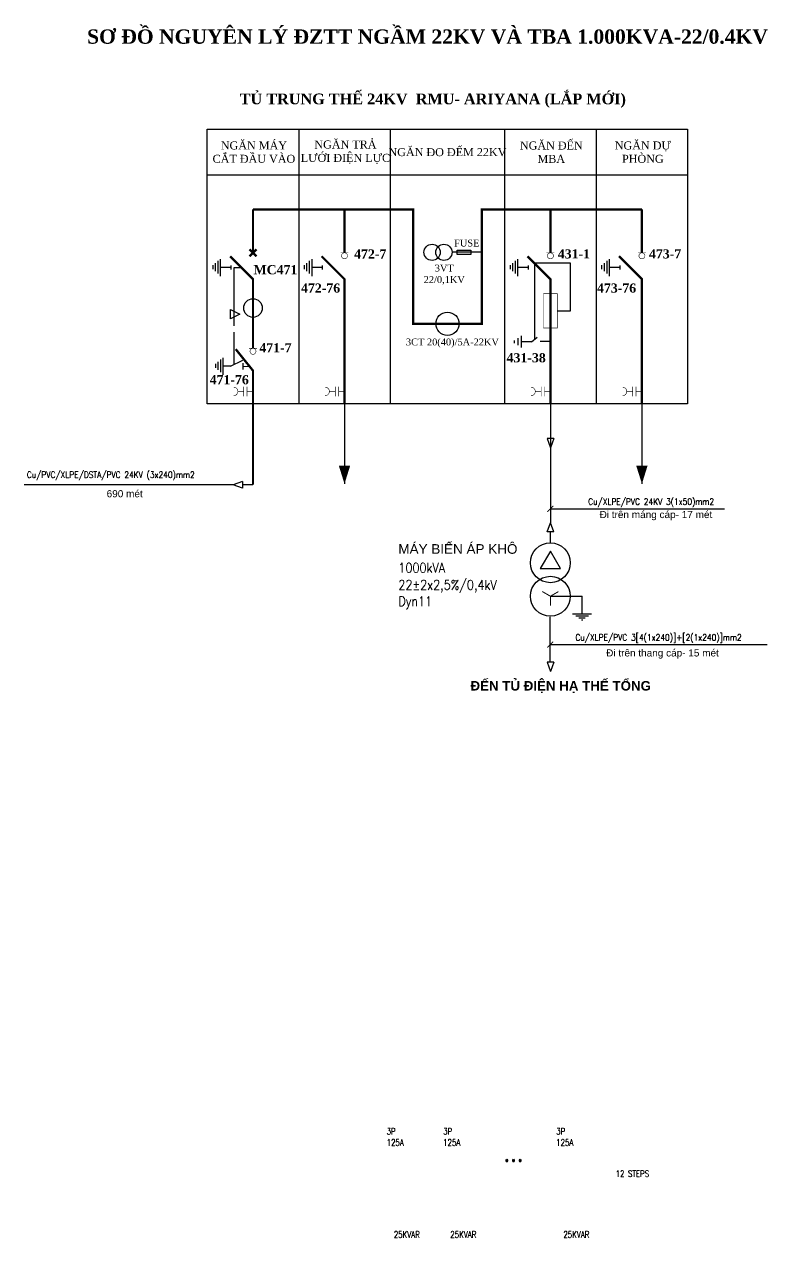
# Model space of a CAD drawing. Extents: x 277663 to 646367, y 171999 to 364848.
# Drawn here: x 433285 to 464483, y 189915 to 240843 of the extents above; entities that cross this region are included whole.
import ezdxf

# ---------------------------------------------------------------- set-up
doc = ezdxf.new("R2010")
doc.units = 0
doc.header["$LTSCALE"] = 800
doc.header["$MEASUREMENT"] = 0
for name, pattern in [('CENTER', [2, 1.25, -0.25, 0.25, -0.25]), ('DASHDOT', [25.4, 12.7, -6.35, 0, -6.35]), ('HIDDEN', [2.3, 1.5, -0.8])]:
    doc.linetypes.add(name, pattern=pattern)
for name, color, linetype in [('0-----Dia-Line', 4, 'Continuous'), ('0-----E-equip', 2, 'Continuous'), ('0-----E-text', 3, 'Continuous'), ('NGUYENLY', 7, 'Continuous'), ('XA-TT1', 7, 'Continuous')]:
    doc.layers.add(name, color=color, linetype=linetype)
doc.layers.add('Escutcheondoor', color=2, linetype='CENTER', lineweight=15)
doc.styles.add('ROMANS', font='romans.shx', dxfattribs={"width": 0.7, "bigfont": 'vns.shx'})
doc.styles.add('ROMANS1', font='ROMANS1.shx', dxfattribs={"width": 0.7})
doc.styles.get("Standard").update_dxf_attribs({"font": 'arial_0.ttf'})
doc.styles.add('style3', font='times_0.ttf')
doc.styles.add('TEXT1', font='VHARIAL.TTF', dxfattribs={"width": 0.85, "height": 200})
doc.styles.add('VNARIAL', font='VHTIME.TTF')
doc.styles.add('VNROMANS', font='vncc-sim.shx', dxfattribs={"width": 0.6, "bigfont": 'vns.shx'})
doc.dimstyles.new('D2', dxfattribs={"dimtxt": 250, "dimasz": 120, "dimexe": 100, "dimexo": 0, "dimgap": 100, "dimtad": 1, "dimdec": 0, "dimzin": 0, "dimdsep": 46, "dimtxsty": 'VNROMANS', "dimsah": 1, "dimcen": 0.09, "dimdle": 180, "dimclrd": 1, "dimclre": 1, "dimclrt": 7, "dimadec": 0, "dimazin": 0, "dimtfac": 1, "dimtdec": 0, "dimtix": 1, "dimtmove": 2, "dimatfit": 3, "dimfxl": 1, "dimtolj": 1, "dimtzin": 0, "dimarcsym": 0})

# ---------------------------------------------------------------- blocks, each defined once
blk = doc.blocks.new('td')
at = {"layer": 'XA-TT1'}
blk.add_line((140017, 32493), (139555, 32493), dxfattribs=at)
at = {"layer": 'XA-TT1', "flags": 128}
for points in [[(139228, 32423), (139228, 32600)], [(139333, 32332), (139333, 32690)], [(139450, 32231), (139450, 32791)], [(139555, 32123), (139555, 32864)], [(140017, 32405), (140017, 32582)]]:
    blk.add_lwpolyline(points, dxfattribs=at)

msp = doc.modelspace()

# ---------------------------------------------------------------- linework, layer by layer
at = {"color": 7, "linetype": 'HIDDEN', "ltscale": 3000}
for p, q in [((444803, 236434), (444803, 224914)), ((448643, 236434), (448643, 224914)), ((453443, 236434), (453443, 224914)), ((457283, 236434), (457283, 224914)), ((461123, 234514), (440963, 234514))]:
    msp.add_line(p, q, dxfattribs=at)
at = {"color": 7}
for p, q in [((448643, 233074), (449603, 233074)), ((453443, 233074), (452483, 233074)), ((452483, 231272), (451235, 231272)), ((454005, 227374), (454005, 227670)), ((454149, 227282), (454149, 227762)), ((454566, 227522), (454813, 227709)), ((453861, 227466), (453861, 227578)), ((454566, 227522), (454149, 227522)), ((455363, 227530), (454936, 227530)), ((441936, 226488), (442452, 226746)), ((442452, 226617), (442452, 226360)), ((442452, 226488), (442736, 226483)), ((446723, 224914), (446723, 221554)), ((459203, 224914), (459203, 221554))]:
    msp.add_line(p, q, dxfattribs=at)
at = {"color": 7, "linetype": 'HIDDEN', "ltscale": 2000}
for p, q in [((442403, 230626), (442074, 230626)), ((442074, 230626), (442074, 228180)), ((442074, 227927), (442074, 226557))]:
    msp.add_line(p, q, dxfattribs=at)
at = {"color": 7, "linetype": 'DASHDOT', "ltscale": 70}
msp.add_line((455363, 224914), (455363, 223462), dxfattribs=at)
at = {"color": 7, "linetype": 'HIDDEN', "ltscale": 3000}
msp.add_lwpolyline([(440963, 236434), (461123, 236434), (461123, 224914), (440963, 224914)], close=True, dxfattribs=at)
at = {"color": 7}
msp.add_lwpolyline([(451451, 231368), (452027, 231368), (452027, 231176), (451451, 231176)], close=True, dxfattribs=at)
for points in [[(455651, 228820), (456210, 228820), (456210, 230819), (454690, 230819), (454690, 227616)], [(441943, 228487), (441943, 228871), (442327, 228679), (441943, 228487)]]:
    msp.add_lwpolyline(points, dxfattribs=at)
for points in [[(446723, 221554, 0, 480, 0), (446723, 222322, 480, 480, 0)], [(459203, 221554, 0, 480, 0), (459203, 222322, 480, 480, 0)]]:
    msp.add_lwpolyline(points, format="xyseb", dxfattribs=at)
at = {"color": 7, "const_width": 42.2}
msp.add_lwpolyline([(455703, 217034), (455362, 216839)], dxfattribs=at)
at = {"color": 7}
for centre, radius in [((450399, 231272), 341), ((450894, 231272), 341), ((442883, 228934), 391), ((451043, 228274), 488)]:
    msp.add_circle(centre, radius, dxfattribs=at)
at = {"layer": '0-----Dia-Line', "color": 7}
for p, q in [((455363, 223714), (455363, 219923)), ((442443, 221655), (442054, 221517)), ((442443, 221655), (442443, 221378)), ((442054, 221517), (433285, 221517)), ((442443, 221378), (442054, 221517)), ((442883, 221517), (442443, 221517)), ((455363, 219079), (455363, 219534)), ((455356, 214068), (455356, 215978))]:
    msp.add_line(p, q, dxfattribs=at)
msp.add_lwpolyline([(455366, 218734), (454940, 217996), (455792, 217996)], close=True, dxfattribs=at)
at = {"layer": '0-----Dia-Line', "color": 7, "const_width": 42.2}
for points in [[(455022, 217036), (455362, 216839)], [(455362, 216839), (455361, 216446)]]:
    msp.add_lwpolyline(points, dxfattribs=at)
at = {"layer": '0-----E-equip', "color": 7}
for p, q in [((455501, 223462), (455225, 223462)), ((455225, 223462), (455363, 223073)), ((455501, 223462), (455363, 223073)), ((455225, 219534), (455363, 219923)), ((455501, 219534), (455225, 219534)), ((455501, 219534), (455363, 219923)), ((455362, 216839), (456693, 216839)), ((456693, 216086), (456693, 216839)), ((457091, 216086), (456295, 216086)), ((456958, 216002), (456428, 216002)), ((456826, 215918), (456560, 215918)), ((456719, 215835), (456666, 215835)), ((455501, 214068), (455225, 214068)), ((455225, 214068), (455363, 213680)), ((455501, 214068), (455363, 213680))]:
    msp.add_line(p, q, dxfattribs=at)
for centre in [(455362, 218242), (455362, 216839)]:
    msp.add_circle(centre, 837, dxfattribs=at)
at = {"layer": 'NGUYENLY', "color": 7}
for points, const_width in [([(442883, 233074), (449603, 233074), (449603, 228274), (452483, 228274), (452483, 233074), (459203, 233074)], 96), ([(442883, 233074), (442883, 231250)], 96), ([(446723, 233074), (446723, 231250)], 96), ([(455363, 233074), (455363, 231250)], 96), ([(459203, 233074), (459203, 231250)], 96), ([(442739, 231394), (443027, 231106)], 96), ([(443027, 231394), (442739, 231106)], 96), ([(446557, 231250), (446889, 231250)], 24), ([(455197, 231250), (455529, 231250)], 24), ([(459037, 231250), (459369, 231250)], 24), ([(441923, 231106), (442883, 230146), (442883, 227243)], 96), ([(445763, 231106), (446723, 230146), (446723, 224914)], 96), ([(454403, 231106), (455363, 230146), (455363, 224914)], 96), ([(458243, 231106), (459203, 230146), (459203, 224914)], 96), ([(442158, 227207), (442883, 226305), (442883, 221517)], 96), ([(442717, 227243), (443049, 227243)], 24), ([(442496, 225226), (442496, 225640)], 24), ([(442634, 225226), (442634, 225640)], 24), ([(446336, 225226), (446336, 225640)], 24), ([(446474, 225226), (446474, 225640)], 24), ([(454976, 225226), (454976, 225640)], 24), ([(455114, 225226), (455114, 225640)], 24), ([(458816, 225226), (458816, 225640)], 24), ([(458954, 225226), (458954, 225640)], 24), ([(442496, 225433), (442248, 225433)], 24), ([(442634, 225433), (442883, 225433)], 24), ([(446336, 225433), (446088, 225433)], 24), ([(446474, 225433), (446723, 225433)], 24), ([(454976, 225433), (454728, 225433)], 24), ([(455114, 225433), (455363, 225433)], 24), ([(458816, 225433), (458568, 225433)], 24), ([(458954, 225433), (459203, 225433)], 24)]:
    msp.add_lwpolyline(points, dxfattribs=dict(at, const_width=const_width))
at = {"layer": 'NGUYENLY', "color": 7, "const_width": 24}
for points in [[(446848, 231125, -1), (446598, 231125, -1), (446848, 231125, 1)], [(455488, 231125, -1), (455238, 231125, -1), (455488, 231125, 1)], [(459328, 231125, -1), (459078, 231125, -1), (459328, 231125, 1)], [(443008, 227118, -1), (442758, 227118, -1), (443008, 227118, 1)], [(442069, 225612, -1), (442069, 225254, 1)], [(445909, 225612, -1), (445909, 225254, 1)], [(454549, 225612, -1), (454549, 225254, 1)], [(458389, 225612, -1), (458389, 225254, 1)]]:
    msp.add_lwpolyline(points, format="xyb", dxfattribs=at)
msp.add_lwpolyline([(455651, 229540), (455651, 228100), (455075, 228100), (455075, 229540)], close=True, dxfattribs=at)
at = {"layer": 'XA-TT1', "color": 7}
msp.add_line((441936, 226488), (441630, 226488), dxfattribs=at)
at = {"layer": 'XA-TT1', "color": 7, "flags": 128}
for points in [[(441417, 226334), (441417, 226677)], [(441530, 226237), (441530, 226775)], [(441630, 226133), (441630, 226844)], [(441317, 226420), (441317, 226591)]]:
    msp.add_lwpolyline(points, dxfattribs=at)

# ---------------------------------------------------------------- block references
at = {"color": 7, "xscale": 0.9600000000209548, "yscale": 0.9600000000209548, "zscale": 0.9600000000000004}
for p in [(307548, 199440), (311388, 199440), (320028, 199440), (323868, 199440)]:
    msp.add_blockref('td', p, dxfattribs=at)

# ---------------------------------------------------------------- texts
at = {"color": 7, "attachment_point": 5, "style": 'style3'}
for s, insert, char_height, own_width in [('{\\fTimes New Roman|b1|i0|c0|p18;\\C0;SƠ ĐỒ NGUYÊN LÝ ĐZTT NGẦM 22KV VÀ TBA 1.000KVA-22/0.4KV}', (450206, 240320), 600, 38188.5), ('{\\fTimes New Roman|b1|i0|c0|p18;TỦ TRUNG THẾ 24KV  RMU- ARIYANA (LẮP MỚI)}', (450429, 237637), 450.23, 19833)]:
    msp.add_mtext_dynamic_manual_height_columns(s, width=12970.56, gutter_width=8724, heights=[3802], dxfattribs=dict(at, insert=insert, char_height=char_height)).dxf.set("width", own_width)
at = {"color": 7, "attachment_point": 5}
for s, width, insert, char_height, own_width in [('{\\fTimes New Roman|b0|i0|c0|p18;NGĂN MÁY CẮT ĐẦU VÀO}', 3924.53, (442922, 235474), 336, 3767.54), ('{\\fTimes New Roman|b0|i0|c0|p18;NGĂN TRẢ LƯỚI ĐIỆN LỰC}', 3924.53, (446762, 235474), 336, 3767.54), ('{\\fTimes New Roman|b0|i0|c0|p18;NGĂN ĐẾN MBA}', 3000, (455402, 235474), 336, 2880), ('{\\fTimes New Roman|b0|i0|c0|p18;NGĂN DỰ PHÒNG}', 3416.33, (459242, 235474), 336, 3279.68), ('{\\fTimes New Roman|b0|i0|c0|p18;NGĂN ĐO ĐẾM 22KV}', 5000, (451043, 235474), 336, 4800), ('{\\fTimes New Roman|b0|i0|c0|p18;FUSE}', 5000, (451852, 231657), 288, 4800), ('{\\fTimes New Roman|b1|i0|c0|p18;\\C256;472-7}', 1976.26, (447803, 231204), 384, 1506.76), ('{\\fTimes New Roman|b1|i0|c0|p18;\\C256;431-1}', 1976.26, (456349, 231204), 384, 1506.76), ('{\\fTimes New Roman|b1|i0|c0|p18;\\C256;473-7}', 1976.26, (460176, 231204), 384, 1506.76), ('{\\fTimes New Roman|b1|i0|c0|p18;\\C256;MC471}', 1976.26, (443826, 230539), 384, 1506.76), ('{\\fTimes New Roman|b0|i0|c0|p18;3VT\\P22/0,1KV}', 5000, (450909, 230336), 288, 4800), ('{\\fTimes New Roman|b1|i0|c0|p18;\\C256;472-76}', 1976.26, (445720, 229769), 384, 1506.76), ('{\\fTimes New Roman|b1|i0|c0|p18;\\C256;473-76}', 1976.26, (458140, 229769), 384, 1506.76), ('{\\fTimes New Roman|b0|i0|c0|p18;3CT 20(40)/5A-22KV}', 5000, (451252, 227463), 288, 4800), ('{\\fTimes New Roman|b1|i0|c0|p18;\\C256;471-7}', 1976.26, (443825, 227266), 384, 1506.76), ('{\\fTimes New Roman|b1|i0|c0|p18;\\C256;431-38}', 1976.26, (454346, 226844), 384, 1506.76), ('{\\fTimes New Roman|b1|i0|c0|p18;\\C256;471-76}', 1976.26, (441886, 225923), 384, 1506.76)]:
    msp.add_mtext_dynamic_manual_height_columns(s, width=width, gutter_width=1, heights=[0], dxfattribs=dict(at, insert=insert, char_height=char_height)).dxf.set("width", own_width)
at = {"layer": '0-----E-text', "color": 7, "style": 'ROMANS1', "width": 0.85}
for s, height, p in [('Cu/PVC/XLPE/DSTA/PVC 24KV (3x240)mm2', 270, (433393, 221802)), ('Cu/XLPE/PVC 24KV 3(1x50)mm2', 270, (456950, 220673)), ('1000kVA', 405, (448983, 217830)), ('22%%P2x2,5%%%/0,4kV', 405, (448983, 217113)), ('Dyn11', 405, (448983, 216428)), ('Cu/XLPE/PVC 3[4(1x240)]+[2(1x240)]mm2', 270, (456415, 214974))]:
    msp.add_text(s, height=height, dxfattribs=at).set_placement(p)
at = {"layer": '0-----E-text', "color": 7, "style": 'TEXT1'}
msp.add_text('m¸y biÕn ¸p kh«', height=405, dxfattribs=at).set_placement((448983, 218619))
at = {"layer": '0-----E-text', "style": 'ROMANS', "width": 0.8}
for s, height, p in [('3P', 270, (448490, 194246)), ('3P', 270, (450862, 194246)), ('3P', 270, (455606, 194246)), ('...', 810, (453398, 193118)), ('12 STEPS', 270, (458099, 192468))]:
    msp.add_text(s, height=height, dxfattribs=at).set_placement(p)
at = {"layer": '0-----E-text', "color": 6, "style": 'ROMANS', "width": 0.8}
for s, p in [('125A', (448490, 193778)), ('125A', (450862, 193778)), ('125A', (455606, 193778)), ('25KVAR', (448792, 189915)), ('25KVAR', (451164, 189915)), ('25KVAR', (455907, 189915))]:
    msp.add_text(s, height=270, dxfattribs=at).set_placement(p)
at = {"layer": 'Escutcheondoor', "color": 7, "linetype": 'ByBlock', "lineweight": -3, "ltscale": 0.013, "style": 'VNARIAL'}
for s, insert, char_height, width, attachment_point in [('{\\fArial|b0|i0|c0|p34;690 mét}', (437499, 221139), 300, 7623, 5), ('{\\fArial|b0|i0|c0|p34;Đi trên máng cáp- 17 mét}', (457428, 220418), 300, 5421, 1), ('{\\fArial|b0|i0|c0|p34;Đi trên thang cáp- 15 mét}', (457703, 214610), 300, 5421, 1), ('{\\fArial|b1|i0|c0|p34;ĐẾN TỦ ĐIỆN HẠ THẾ TỔNG}', (452009, 213280), 400, 10599, 1)]:
    msp.add_mtext(s, dxfattribs=dict(at, insert=insert, char_height=char_height, width=width, attachment_point=attachment_point))

# ---------------------------------------------------------------- leaders
at = {"layer": '0-----E-text', "color": 7}
for points in [[(455363, 220508), (462672, 220508)], [(455356, 214809), (464454, 214809)]]:
    msp.add_leader(points, dimstyle='D2', override={"dimasz": 250, "dimgap": 0.7, "dimtad": 0, "dimldrblk": 'ArchTick'}, dxfattribs=at)

doc.saveas('drawing.dxf')
